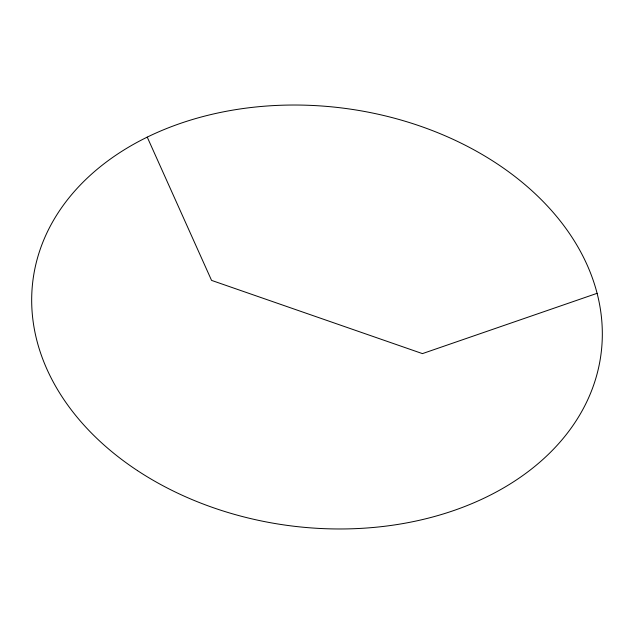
<?xml version="1.0" encoding="UTF-8"?>
<svg xmlns="http://www.w3.org/2000/svg" width="634" height="634" viewBox="0 0 634 634"><rect width="100%" height="100%" fill="white"/><g stroke="black" fill="none" stroke-linecap="round" stroke-linejoin="round"><path stroke-width="0.95" d="M597.101 293.32L422.442 353.613L211.558 280.387L147.239 137.118M137.515 470.634A286.425 210.496 7.4 0 0 598.829 366.666A286.425 210.496 7.4 0 0 214.657 113.7A286.425 210.496 7.4 0 0 137.515 470.634"/></g></svg>
